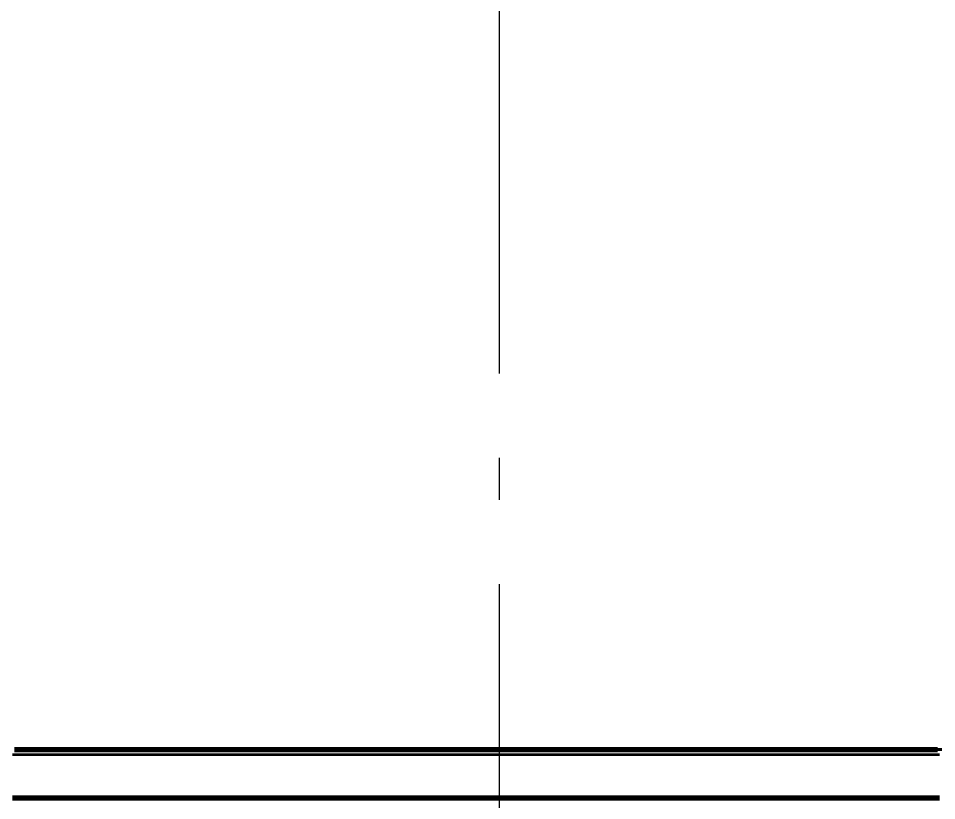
# Model space of a CAD drawing. Header units: millimetres. Extents: x 0 to 1554, y 0 to 420.
# Drawn here: x 108.82 to 130.63, y 305.68 to 324.24 of the extents above; entities that cross this region are included whole.
import ezdxf

# ---------------------------------------------------------------- set-up
doc = ezdxf.new("R2010")
doc.units = ezdxf.units.MM
doc.linetypes.add('IRAM-E-TRAZOS', pattern=[5, 4, -1])
doc.linetypes.add('IRAM-F-TRAZO-PUNTO', pattern=[20, 15, -2, 1, -2])
for name, color, linetype, lineweight in [('01-VISIBLE', 7, 'CONTINUOUS', 70), ('02-OCULTA', 4, 'IRAM-E-TRAZOS', 35), ('03-EJE', 1, 'IRAM-F-TRAZO-PUNTO', 18), ('04-COTA', 3, 'CONTINUOUS', 18)]:
    doc.layers.add(name, color=color, linetype=linetype, lineweight=lineweight)
doc.styles.add('ISO3098', font='isocpeur.ttf')
doc.dimstyles.new('FLAMA-IRAM', dxfattribs={"dimtxt": 3.5, "dimasz": 3.5, "dimexe": 2, "dimexo": 1.5, "dimgap": 1, "dimtad": 1, "dimdec": 1, "dimtxsty": 'ISO3098', "dimblk": 'IRAM_FLECHA', "dimblk1": 'IRAM_FLECHA', "dimblk2": 'IRAM_FLECHA', "dimcen": 2.5, "dimclrd": 256, "dimclre": 256, "dimclrt": 256, "dimazin": 3, "dimtfac": 1, "dimtmove": 0, "dimatfit": 3, "dimlwd": 18, "dimlwe": 18})

# ---------------------------------------------------------------- blocks, each defined once
blk = doc.blocks.new('IRAM_FLECHA')
blk.add_solid([(0, 0), (-1, 0.125), (-1, -0.125)])

msp = doc.modelspace()

# ---------------------------------------------------------------- linework, layer by layer
at = {"layer": '01-VISIBLE'}
for points in [[(108.73, 306.893), (108.89, 306.893), (109.05, 306.893), (109.21, 306.893), (109.37, 306.893), (109.53, 306.893), (109.69, 306.893), (109.85, 306.893), (110.01, 306.893), (110.17, 306.893), (110.33, 306.893), (110.49, 306.893), (110.65, 306.893), (110.81, 306.893), (110.97, 306.893), (111.13, 306.893), (111.29, 306.893), (111.45, 306.893), (111.61, 306.893), (111.77, 306.893), (111.93, 306.893), (112.09, 306.893), (112.25, 306.893), (112.41, 306.893), (112.57, 306.893), (112.73, 306.893), (112.89, 306.893), (113.05, 306.893), (113.21, 306.893), (113.37, 306.893), (113.53, 306.893), (113.69, 306.893), (113.85, 306.893), (114.01, 306.893), (114.17, 306.893), (114.33, 306.893), (114.49, 306.893), (114.65, 306.893), (114.81, 306.893), (114.97, 306.893), (115.13, 306.893), (115.29, 306.893), (115.45, 306.893), (115.61, 306.893), (115.77, 306.893), (115.93, 306.893), (116.09, 306.893), (116.25, 306.893), (116.41, 306.893), (116.57, 306.893), (116.73, 306.893), (116.89, 306.893), (117.05, 306.893), (117.21, 306.893), (117.37, 306.893), (117.53, 306.893), (117.69, 306.893), (117.85, 306.893), (118.01, 306.893), (118.17, 306.893), (118.33, 306.893), (118.49, 306.893), (118.65, 306.893), (118.81, 306.893), (118.97, 306.893), (119.13, 306.893), (119.29, 306.893), (119.45, 306.893), (119.61, 306.893), (119.77, 306.893), (119.93, 306.893), (120.09, 306.893), (120.25, 306.893), (120.41, 306.893), (120.57, 306.893), (120.73, 306.893), (120.89, 306.893), (121.05, 306.893), (121.21, 306.893), (121.37, 306.893), (121.53, 306.893), (121.69, 306.893), (121.85, 306.893), (122.01, 306.893), (122.17, 306.893), (122.33, 306.893), (122.49, 306.893), (122.65, 306.893), (122.81, 306.893), (122.97, 306.893), (123.13, 306.893), (123.29, 306.893), (123.45, 306.893), (123.61, 306.893), (123.77, 306.893), (123.93, 306.893), (124.09, 306.893), (124.25, 306.893), (124.41, 306.893), (124.57, 306.893), (124.73, 306.893), (124.89, 306.893), (125.05, 306.893), (125.21, 306.893), (125.37, 306.893), (125.53, 306.893), (125.69, 306.893), (125.85, 306.893), (126.01, 306.893), (126.17, 306.893), (126.33, 306.893), (126.49, 306.893), (126.65, 306.893), (126.81, 306.893), (126.97, 306.893), (127.13, 306.893), (127.29, 306.893), (127.45, 306.893), (127.61, 306.893), (127.77, 306.893), (127.93, 306.893), (128.09, 306.893), (128.25, 306.893), (128.41, 306.893), (128.57, 306.893), (128.73, 306.893), (128.89, 306.893), (129.05, 306.893), (129.21, 306.893), (129.37, 306.893), (129.53, 306.893), (129.69, 306.893), (129.85, 306.893), (130.01, 306.893), (130.17, 306.893), (130.33, 306.893), (130.49, 306.893), (130.65, 306.893)], [(108.687, 305.741), (108.845, 305.741), (109.004, 305.741), (109.162, 305.741), (109.32, 305.741), (109.479, 305.741), (109.637, 305.741), (109.796, 305.741), (109.954, 305.741), (110.112, 305.741), (110.271, 305.741), (110.429, 305.741), (110.588, 305.741), (110.746, 305.741), (110.904, 305.741), (111.063, 305.741), (111.221, 305.741), (111.38, 305.741), (111.538, 305.741), (111.696, 305.741), (111.855, 305.741), (112.013, 305.741), (112.172, 305.741), (112.33, 305.741), (112.488, 305.741), (112.647, 305.741), (112.805, 305.741), (112.964, 305.741), (113.122, 305.741), (113.28, 305.741), (113.439, 305.741), (113.597, 305.741), (113.756, 305.741), (113.914, 305.741), (114.072, 305.741), (114.231, 305.741), (114.389, 305.741), (114.548, 305.741), (114.706, 305.741), (114.864, 305.741), (115.023, 305.741), (115.181, 305.741), (115.34, 305.741), (115.498, 305.741), (115.656, 305.741), (115.815, 305.741), (115.973, 305.741), (116.132, 305.741), (116.29, 305.741), (116.448, 305.741), (116.607, 305.741), (116.765, 305.741), (116.924, 305.741), (117.082, 305.741), (117.24, 305.741), (117.399, 305.741), (117.557, 305.741), (117.716, 305.741), (117.874, 305.741), (118.032, 305.741), (118.191, 305.741), (118.349, 305.741), (118.508, 305.741), (118.666, 305.741), (118.824, 305.741), (118.983, 305.741), (119.141, 305.741), (119.3, 305.741), (119.458, 305.741), (119.616, 305.741), (119.775, 305.741), (119.933, 305.741), (120.092, 305.741), (120.25, 305.741), (120.408, 305.741), (120.567, 305.741), (120.725, 305.741), (120.884, 305.741), (121.042, 305.741), (121.2, 305.741), (121.359, 305.741), (121.517, 305.741), (121.676, 305.741), (121.834, 305.741), (121.992, 305.741), (122.151, 305.741), (122.309, 305.741), (122.468, 305.741), (122.626, 305.741), (122.784, 305.741), (122.943, 305.741), (123.101, 305.741), (123.26, 305.741), (123.418, 305.741), (123.576, 305.741), (123.735, 305.741), (123.893, 305.741), (124.052, 305.741), (124.21, 305.741), (124.368, 305.741), (124.527, 305.741), (124.685, 305.741), (124.844, 305.741), (125.002, 305.741), (125.16, 305.741), (125.319, 305.741), (125.477, 305.741), (125.636, 305.741), (125.794, 305.741), (125.952, 305.741), (126.111, 305.741), (126.269, 305.741), (126.428, 305.741), (126.586, 305.741), (126.744, 305.741), (126.903, 305.741), (127.061, 305.741), (127.22, 305.741), (127.378, 305.741), (127.536, 305.741), (127.695, 305.741), (127.853, 305.741), (128.012, 305.741), (128.17, 305.741), (128.328, 305.741), (128.487, 305.741), (128.645, 305.741), (128.804, 305.741), (128.962, 305.741), (129.12, 305.741), (129.279, 305.741), (129.437, 305.741), (129.596, 305.741), (129.754, 305.741), (129.912, 305.741), (130.071, 305.741), (130.229, 305.741), (130.388, 305.741), (130.546, 305.741), (130.704, 305.741)]]:
    msp.add_lwpolyline(points, dxfattribs=at)
at = {"layer": '02-OCULTA'}
for points in [[(130.65, 306.893), (130.49, 306.893), (130.33, 306.893), (130.17, 306.893), (130.01, 306.893), (129.85, 306.893), (129.69, 306.893), (129.53, 306.893), (129.37, 306.893), (129.21, 306.893), (129.05, 306.893), (128.89, 306.893), (128.73, 306.893), (128.57, 306.893), (128.41, 306.893), (128.25, 306.893), (128.09, 306.893), (127.93, 306.893), (127.77, 306.893), (127.61, 306.893), (127.45, 306.893), (127.29, 306.893), (127.13, 306.893), (126.97, 306.893), (126.81, 306.893), (126.65, 306.893), (126.49, 306.893), (126.33, 306.893), (126.17, 306.893), (126.01, 306.893), (125.85, 306.893), (125.69, 306.893), (125.53, 306.893), (125.37, 306.893), (125.21, 306.893), (125.05, 306.893), (124.89, 306.893), (124.73, 306.893), (124.57, 306.893), (124.41, 306.893), (124.25, 306.893), (124.09, 306.893), (123.93, 306.893), (123.77, 306.893), (123.61, 306.893), (123.45, 306.893), (123.29, 306.893), (123.13, 306.893), (122.97, 306.893), (122.81, 306.893), (122.65, 306.893), (122.49, 306.893), (122.33, 306.893), (122.17, 306.893), (122.01, 306.893), (121.85, 306.893), (121.69, 306.893), (121.53, 306.893), (121.37, 306.893), (121.21, 306.893), (121.05, 306.893), (120.89, 306.893), (120.73, 306.893), (120.57, 306.893), (120.41, 306.893), (120.25, 306.893), (120.09, 306.893), (119.93, 306.893), (119.77, 306.893), (119.61, 306.893), (119.45, 306.893), (119.29, 306.893), (119.13, 306.893), (118.97, 306.893), (118.81, 306.893), (118.65, 306.893), (118.49, 306.893), (118.33, 306.893), (118.17, 306.893), (118.01, 306.893), (117.85, 306.893), (117.69, 306.893), (117.53, 306.893), (117.37, 306.893), (117.21, 306.893), (117.05, 306.893), (116.89, 306.893), (116.73, 306.893), (116.57, 306.893), (116.41, 306.893), (116.25, 306.893), (116.09, 306.893), (115.93, 306.893), (115.77, 306.893), (115.61, 306.893), (115.45, 306.893), (115.29, 306.893), (115.13, 306.893), (114.97, 306.893), (114.81, 306.893), (114.65, 306.893), (114.49, 306.893), (114.33, 306.893), (114.17, 306.893), (114.01, 306.893), (113.85, 306.893), (113.69, 306.893), (113.53, 306.893), (113.37, 306.893), (113.21, 306.893), (113.05, 306.893), (112.89, 306.893), (112.73, 306.893), (112.57, 306.893), (112.41, 306.893), (112.25, 306.893), (112.09, 306.893), (111.93, 306.893), (111.77, 306.893), (111.61, 306.893), (111.45, 306.893), (111.29, 306.893), (111.13, 306.893), (110.97, 306.893), (110.81, 306.893), (110.65, 306.893), (110.49, 306.893), (110.33, 306.893), (110.17, 306.893), (110.01, 306.893), (109.85, 306.893), (109.69, 306.893), (109.53, 306.893), (109.37, 306.893), (109.21, 306.893), (109.05, 306.893), (108.89, 306.893), (108.73, 306.893)], [(130.756, 306.893), (130.599, 306.893), (130.442, 306.893), (130.285, 306.893), (130.128, 306.893), (129.972, 306.893), (129.815, 306.893), (129.658, 306.893), (129.501, 306.893), (129.344, 306.893), (129.188, 306.893), (129.031, 306.893), (128.874, 306.893), (128.717, 306.893), (128.56, 306.893), (128.404, 306.893), (128.247, 306.893), (128.09, 306.893), (127.933, 306.893), (127.776, 306.893), (127.62, 306.893), (127.463, 306.893), (127.306, 306.893), (127.149, 306.893), (126.992, 306.893), (126.836, 306.893), (126.679, 306.893), (126.522, 306.893), (126.365, 306.893), (126.208, 306.893), (126.052, 306.893), (125.895, 306.893), (125.738, 306.893), (125.581, 306.893), (125.424, 306.893), (125.268, 306.893), (125.111, 306.893), (124.954, 306.893), (124.797, 306.893), (124.64, 306.893), (124.484, 306.893), (124.327, 306.893), (124.17, 306.893), (124.013, 306.893), (123.856, 306.893), (123.7, 306.893), (123.543, 306.893), (123.386, 306.893), (123.229, 306.893), (123.072, 306.893), (122.916, 306.893), (122.759, 306.893), (122.602, 306.893), (122.445, 306.893), (122.288, 306.893), (122.132, 306.893), (121.975, 306.893), (121.818, 306.893), (121.661, 306.893), (121.504, 306.893), (121.348, 306.893), (121.191, 306.893), (121.034, 306.893), (120.877, 306.893), (120.72, 306.893), (120.564, 306.893), (120.407, 306.893), (120.25, 306.893), (120.093, 306.893), (119.936, 306.893), (119.78, 306.893), (119.623, 306.893), (119.466, 306.893), (119.309, 306.893), (119.152, 306.893), (118.996, 306.893), (118.839, 306.893), (118.682, 306.893), (118.525, 306.893), (118.368, 306.893), (118.212, 306.893), (118.055, 306.893), (117.898, 306.893), (117.741, 306.893), (117.584, 306.893), (117.428, 306.893), (117.271, 306.893), (117.114, 306.893), (116.957, 306.893), (116.8, 306.893), (116.644, 306.893), (116.487, 306.893), (116.33, 306.893), (116.173, 306.893), (116.016, 306.893), (115.86, 306.893), (115.703, 306.893), (115.546, 306.893), (115.389, 306.893), (115.232, 306.893), (115.076, 306.893), (114.919, 306.893), (114.762, 306.893), (114.605, 306.893), (114.448, 306.893), (114.292, 306.893), (114.135, 306.893), (113.978, 306.893), (113.821, 306.893), (113.664, 306.893), (113.508, 306.893), (113.351, 306.893), (113.194, 306.893), (113.037, 306.893), (112.88, 306.893), (112.724, 306.893), (112.567, 306.893), (112.41, 306.893), (112.253, 306.893), (112.096, 306.893), (111.94, 306.893), (111.783, 306.893), (111.626, 306.893), (111.469, 306.893), (111.312, 306.893), (111.156, 306.893), (110.999, 306.893), (110.842, 306.893), (110.685, 306.893), (110.528, 306.893), (110.372, 306.893), (110.215, 306.893), (110.058, 306.893), (109.901, 306.893), (109.744, 306.893), (109.588, 306.893), (109.431, 306.893), (109.274, 306.893), (109.117, 306.893), (108.96, 306.893), (108.804, 306.893)], [(108.804, 306.893), (108.96, 306.893), (109.117, 306.893), (109.274, 306.893), (109.431, 306.893), (109.588, 306.893), (109.744, 306.893), (109.901, 306.893), (110.058, 306.893), (110.215, 306.893), (110.372, 306.893), (110.528, 306.893), (110.685, 306.893), (110.842, 306.893), (110.999, 306.893), (111.156, 306.893), (111.312, 306.893), (111.469, 306.893), (111.626, 306.893), (111.783, 306.893), (111.94, 306.893), (112.096, 306.893), (112.253, 306.893), (112.41, 306.893), (112.567, 306.893), (112.724, 306.893), (112.88, 306.893), (113.037, 306.893), (113.194, 306.893), (113.351, 306.893), (113.508, 306.893), (113.664, 306.893), (113.821, 306.893), (113.978, 306.893), (114.135, 306.893), (114.292, 306.893), (114.448, 306.893), (114.605, 306.893), (114.762, 306.893), (114.919, 306.893), (115.076, 306.893), (115.232, 306.893), (115.389, 306.893), (115.546, 306.893), (115.703, 306.893), (115.86, 306.893), (116.016, 306.893), (116.173, 306.893), (116.33, 306.893), (116.487, 306.893), (116.644, 306.893), (116.8, 306.893), (116.957, 306.893), (117.114, 306.893), (117.271, 306.893), (117.428, 306.893), (117.584, 306.893), (117.741, 306.893), (117.898, 306.893), (118.055, 306.893), (118.212, 306.893), (118.368, 306.893), (118.525, 306.893), (118.682, 306.893), (118.839, 306.893), (118.996, 306.893), (119.152, 306.893), (119.309, 306.893), (119.466, 306.893), (119.623, 306.893), (119.78, 306.893), (119.936, 306.893), (120.093, 306.893), (120.25, 306.893), (120.407, 306.893), (120.564, 306.893), (120.72, 306.893), (120.877, 306.893), (121.034, 306.893), (121.191, 306.893), (121.348, 306.893), (121.504, 306.893), (121.661, 306.893), (121.818, 306.893), (121.975, 306.893), (122.132, 306.893), (122.288, 306.893), (122.445, 306.893), (122.602, 306.893), (122.759, 306.893), (122.916, 306.893), (123.072, 306.893), (123.229, 306.893), (123.386, 306.893), (123.543, 306.893), (123.7, 306.893), (123.856, 306.893), (124.013, 306.893), (124.17, 306.893), (124.327, 306.893), (124.484, 306.893), (124.64, 306.893), (124.797, 306.893), (124.954, 306.893), (125.111, 306.893), (125.268, 306.893), (125.424, 306.893), (125.581, 306.893), (125.738, 306.893), (125.895, 306.893), (126.052, 306.893), (126.208, 306.893), (126.365, 306.893), (126.522, 306.893), (126.679, 306.893), (126.836, 306.893), (126.992, 306.893), (127.149, 306.893), (127.306, 306.893), (127.463, 306.893), (127.62, 306.893), (127.776, 306.893), (127.933, 306.893), (128.09, 306.893), (128.247, 306.893), (128.404, 306.893), (128.56, 306.893), (128.717, 306.893), (128.874, 306.893), (129.031, 306.893), (129.188, 306.893), (129.344, 306.893), (129.501, 306.893), (129.658, 306.893), (129.815, 306.893), (129.972, 306.893), (130.128, 306.893), (130.285, 306.893), (130.442, 306.893), (130.599, 306.893), (130.756, 306.893)], [(130.704, 306.765), (130.546, 306.765), (130.388, 306.765), (130.229, 306.765), (130.071, 306.765), (129.912, 306.765), (129.754, 306.765), (129.596, 306.765), (129.437, 306.765), (129.279, 306.765), (129.12, 306.765), (128.962, 306.765), (128.804, 306.765), (128.645, 306.765), (128.487, 306.765), (128.328, 306.765), (128.17, 306.765), (128.012, 306.765), (127.853, 306.765), (127.695, 306.765), (127.536, 306.765), (127.378, 306.765), (127.22, 306.765), (127.061, 306.765), (126.903, 306.765), (126.744, 306.765), (126.586, 306.765), (126.428, 306.765), (126.269, 306.765), (126.111, 306.765), (125.952, 306.765), (125.794, 306.765), (125.636, 306.765), (125.477, 306.765), (125.319, 306.765), (125.16, 306.765), (125.002, 306.765), (124.844, 306.765), (124.685, 306.765), (124.527, 306.765), (124.368, 306.765), (124.21, 306.765), (124.052, 306.765), (123.893, 306.765), (123.735, 306.765), (123.576, 306.765), (123.418, 306.765), (123.26, 306.765), (123.101, 306.765), (122.943, 306.765), (122.784, 306.765), (122.626, 306.765), (122.468, 306.765), (122.309, 306.765), (122.151, 306.765), (121.992, 306.765), (121.834, 306.765), (121.676, 306.765), (121.517, 306.765), (121.359, 306.765), (121.2, 306.765), (121.042, 306.765), (120.884, 306.765), (120.725, 306.765), (120.567, 306.765), (120.408, 306.765), (120.25, 306.765), (120.092, 306.765), (119.933, 306.765), (119.775, 306.765), (119.616, 306.765), (119.458, 306.765), (119.3, 306.765), (119.141, 306.765), (118.983, 306.765), (118.824, 306.765), (118.666, 306.765), (118.508, 306.765), (118.349, 306.765), (118.191, 306.765), (118.032, 306.765), (117.874, 306.765), (117.716, 306.765), (117.557, 306.765), (117.399, 306.765), (117.24, 306.765), (117.082, 306.765), (116.924, 306.765), (116.765, 306.765), (116.607, 306.765), (116.448, 306.765), (116.29, 306.765), (116.132, 306.765), (115.973, 306.765), (115.815, 306.765), (115.656, 306.765), (115.498, 306.765), (115.34, 306.765), (115.181, 306.765), (115.023, 306.765), (114.864, 306.765), (114.706, 306.765), (114.548, 306.765), (114.389, 306.765), (114.231, 306.765), (114.072, 306.765), (113.914, 306.765), (113.756, 306.765), (113.597, 306.765), (113.439, 306.765), (113.28, 306.765), (113.122, 306.765), (112.964, 306.765), (112.805, 306.765), (112.647, 306.765), (112.488, 306.765), (112.33, 306.765), (112.172, 306.765), (112.013, 306.765), (111.855, 306.765), (111.696, 306.765), (111.538, 306.765), (111.38, 306.765), (111.221, 306.765), (111.063, 306.765), (110.904, 306.765), (110.746, 306.765), (110.588, 306.765), (110.429, 306.765), (110.271, 306.765), (110.112, 306.765), (109.954, 306.765), (109.796, 306.765), (109.637, 306.765), (109.479, 306.765), (109.32, 306.765), (109.162, 306.765), (109.004, 306.765), (108.845, 306.765), (108.687, 306.765)], [(130.704, 306.765), (130.546, 306.765), (130.388, 306.765), (130.229, 306.765), (130.071, 306.765), (129.912, 306.765), (129.754, 306.765), (129.596, 306.765), (129.437, 306.765), (129.279, 306.765), (129.12, 306.765), (128.962, 306.765), (128.804, 306.765), (128.645, 306.765), (128.487, 306.765), (128.328, 306.765), (128.17, 306.765), (128.012, 306.765), (127.853, 306.765), (127.695, 306.765), (127.536, 306.765), (127.378, 306.765), (127.22, 306.765), (127.061, 306.765), (126.903, 306.765), (126.744, 306.765), (126.586, 306.765), (126.428, 306.765), (126.269, 306.765), (126.111, 306.765), (125.952, 306.765), (125.794, 306.765), (125.636, 306.765), (125.477, 306.765), (125.319, 306.765), (125.16, 306.765), (125.002, 306.765), (124.844, 306.765), (124.685, 306.765), (124.527, 306.765), (124.368, 306.765), (124.21, 306.765), (124.052, 306.765), (123.893, 306.765), (123.735, 306.765), (123.576, 306.765), (123.418, 306.765), (123.26, 306.765), (123.101, 306.765), (122.943, 306.765), (122.784, 306.765), (122.626, 306.765), (122.468, 306.765), (122.309, 306.765), (122.151, 306.765), (121.992, 306.765), (121.834, 306.765), (121.676, 306.765), (121.517, 306.765), (121.359, 306.765), (121.2, 306.765), (121.042, 306.765), (120.884, 306.765), (120.725, 306.765), (120.567, 306.765), (120.408, 306.765), (120.25, 306.765), (120.092, 306.765), (119.933, 306.765), (119.775, 306.765), (119.616, 306.765), (119.458, 306.765), (119.3, 306.765), (119.141, 306.765), (118.983, 306.765), (118.824, 306.765), (118.666, 306.765), (118.508, 306.765), (118.349, 306.765), (118.191, 306.765), (118.032, 306.765), (117.874, 306.765), (117.716, 306.765), (117.557, 306.765), (117.399, 306.765), (117.24, 306.765), (117.082, 306.765), (116.924, 306.765), (116.765, 306.765), (116.607, 306.765), (116.448, 306.765), (116.29, 306.765), (116.132, 306.765), (115.973, 306.765), (115.815, 306.765), (115.656, 306.765), (115.498, 306.765), (115.34, 306.765), (115.181, 306.765), (115.023, 306.765), (114.864, 306.765), (114.706, 306.765), (114.548, 306.765), (114.389, 306.765), (114.231, 306.765), (114.072, 306.765), (113.914, 306.765), (113.756, 306.765), (113.597, 306.765), (113.439, 306.765), (113.28, 306.765), (113.122, 306.765), (112.964, 306.765), (112.805, 306.765), (112.647, 306.765), (112.488, 306.765), (112.33, 306.765), (112.172, 306.765), (112.013, 306.765), (111.855, 306.765), (111.696, 306.765), (111.538, 306.765), (111.38, 306.765), (111.221, 306.765), (111.063, 306.765), (110.904, 306.765), (110.746, 306.765), (110.588, 306.765), (110.429, 306.765), (110.271, 306.765), (110.112, 306.765), (109.954, 306.765), (109.796, 306.765), (109.637, 306.765), (109.479, 306.765), (109.32, 306.765), (109.162, 306.765), (109.004, 306.765), (108.845, 306.765), (108.687, 306.765)], [(108.687, 305.741), (108.845, 305.741), (109.004, 305.741), (109.162, 305.741), (109.32, 305.741), (109.479, 305.741), (109.637, 305.741), (109.796, 305.741), (109.954, 305.741), (110.112, 305.741), (110.271, 305.741), (110.429, 305.741), (110.588, 305.741), (110.746, 305.741), (110.904, 305.741), (111.063, 305.741), (111.221, 305.741), (111.38, 305.741), (111.538, 305.741), (111.696, 305.741), (111.855, 305.741), (112.013, 305.741), (112.172, 305.741), (112.33, 305.741), (112.488, 305.741), (112.647, 305.741), (112.805, 305.741), (112.964, 305.741), (113.122, 305.741), (113.28, 305.741), (113.439, 305.741), (113.597, 305.741), (113.756, 305.741), (113.914, 305.741), (114.072, 305.741), (114.231, 305.741), (114.389, 305.741), (114.548, 305.741), (114.706, 305.741), (114.864, 305.741), (115.023, 305.741), (115.181, 305.741), (115.34, 305.741), (115.498, 305.741), (115.656, 305.741), (115.815, 305.741), (115.973, 305.741), (116.132, 305.741), (116.29, 305.741), (116.448, 305.741), (116.607, 305.741), (116.765, 305.741), (116.924, 305.741), (117.082, 305.741), (117.24, 305.741), (117.399, 305.741), (117.557, 305.741), (117.716, 305.741), (117.874, 305.741), (118.032, 305.741), (118.191, 305.741), (118.349, 305.741), (118.508, 305.741), (118.666, 305.741), (118.824, 305.741), (118.983, 305.741), (119.141, 305.741), (119.3, 305.741), (119.458, 305.741), (119.616, 305.741), (119.775, 305.741), (119.933, 305.741), (120.092, 305.741), (120.25, 305.741), (120.408, 305.741), (120.567, 305.741), (120.725, 305.741), (120.884, 305.741), (121.042, 305.741), (121.2, 305.741), (121.359, 305.741), (121.517, 305.741), (121.676, 305.741), (121.834, 305.741), (121.992, 305.741), (122.151, 305.741), (122.309, 305.741), (122.468, 305.741), (122.626, 305.741), (122.784, 305.741), (122.943, 305.741), (123.101, 305.741), (123.26, 305.741), (123.418, 305.741), (123.576, 305.741), (123.735, 305.741), (123.893, 305.741), (124.052, 305.741), (124.21, 305.741), (124.368, 305.741), (124.527, 305.741), (124.685, 305.741), (124.844, 305.741), (125.002, 305.741), (125.16, 305.741), (125.319, 305.741), (125.477, 305.741), (125.636, 305.741), (125.794, 305.741), (125.952, 305.741), (126.111, 305.741), (126.269, 305.741), (126.428, 305.741), (126.586, 305.741), (126.744, 305.741), (126.903, 305.741), (127.061, 305.741), (127.22, 305.741), (127.378, 305.741), (127.536, 305.741), (127.695, 305.741), (127.853, 305.741), (128.012, 305.741), (128.17, 305.741), (128.328, 305.741), (128.487, 305.741), (128.645, 305.741), (128.804, 305.741), (128.962, 305.741), (129.12, 305.741), (129.279, 305.741), (129.437, 305.741), (129.596, 305.741), (129.754, 305.741), (129.912, 305.741), (130.071, 305.741), (130.229, 305.741), (130.388, 305.741), (130.546, 305.741), (130.704, 305.741)]]:
    msp.add_lwpolyline(points, dxfattribs=at)
at = {"layer": '03-EJE'}
msp.add_line((120.25, 155.813), (120.25, 334.187), dxfattribs=at)

# ---------------------------------------------------------------- dimensions: what is measured, and where the dimension line sits
at = {"layer": '04-COTA'}
for base, p1, text in [((70.25, 156.613), (88.25, 156.613), '<>±2'), ((79.25, 305.613), (88.25, 305.613), '<>±0,5')]:
    msp.add_linear_dim(base=base, p1=p1, p2=(111.45, 333.387), angle=90, text=text, dimstyle='FLAMA-IRAM', override={"dimlfac": 5}, dxfattribs=at).render()

doc.saveas('drawing.dxf')
